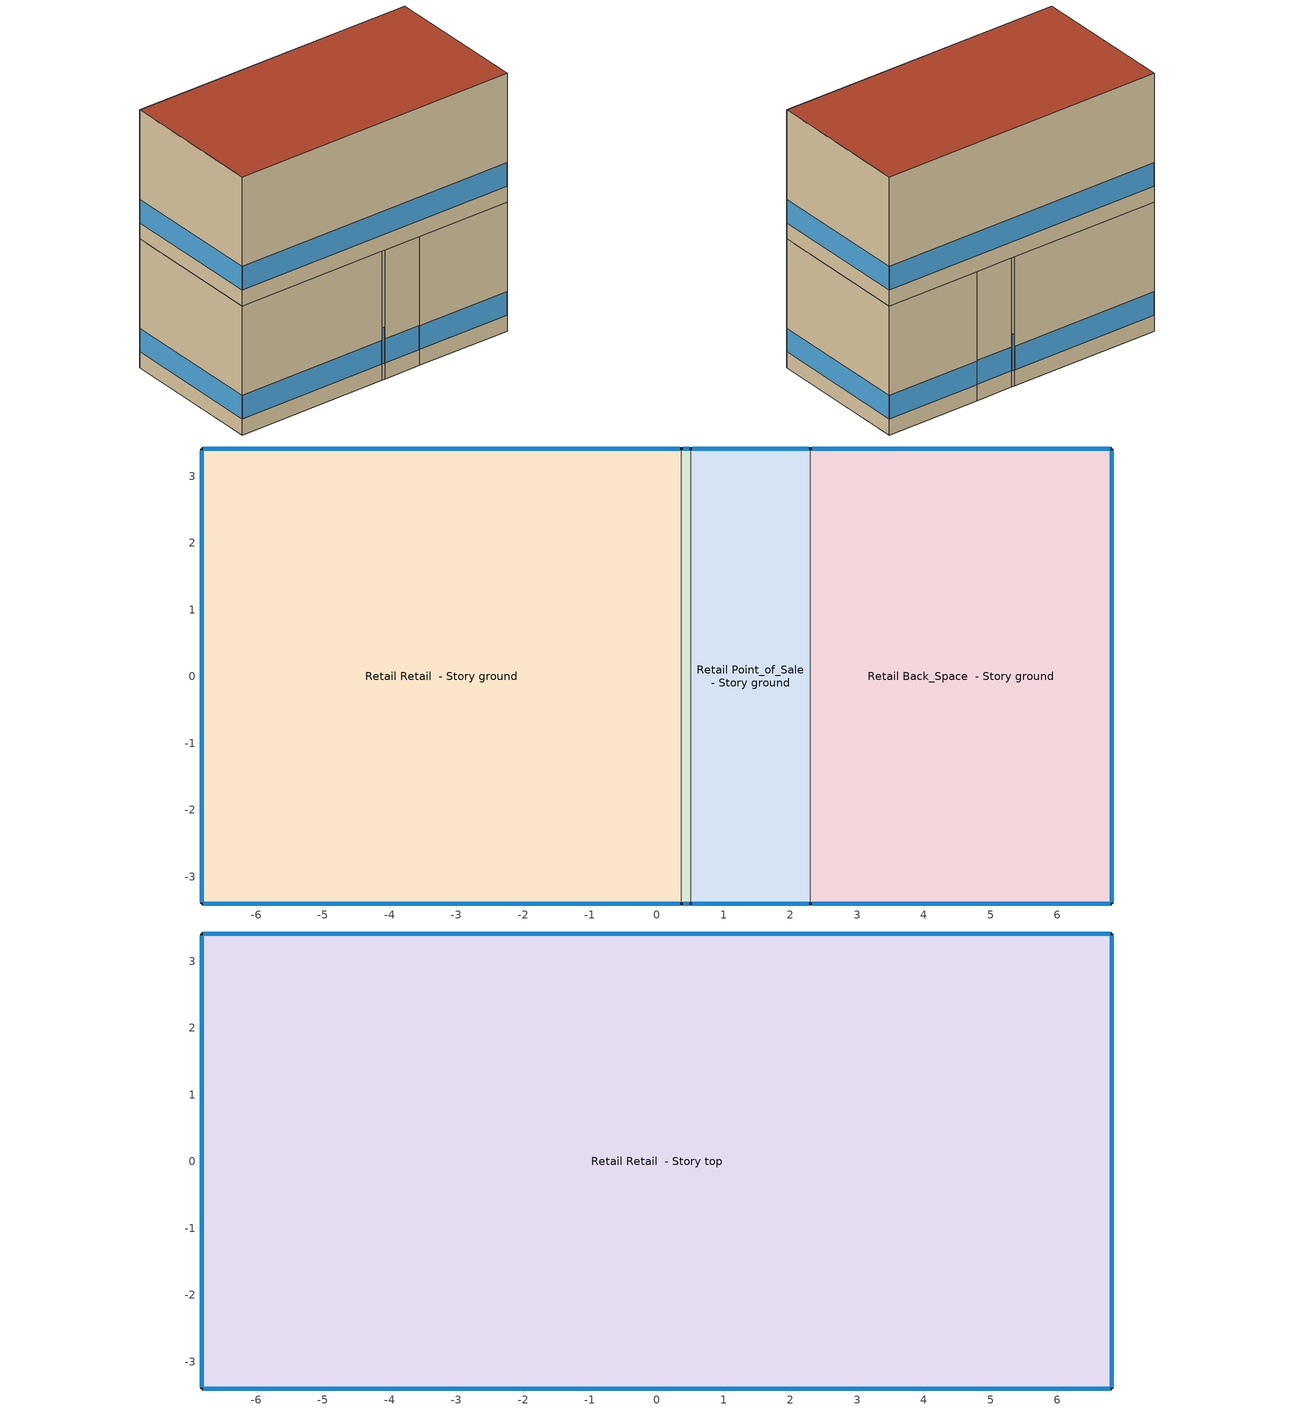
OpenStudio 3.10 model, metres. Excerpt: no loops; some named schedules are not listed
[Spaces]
Retail Retail  - Story ground
 floor ground (Foundation F 1.26W/m*K Perim 21.18m Area 48.96m2): -6.82,-3.41 -6.82,3.41 0.37,3.41 0.37,-3.41 z0
 wall outside (Retail Retail  - Story ground Wall 1 c tbd): -6.82,3.41 -6.82,-3.41 z0:6.1
 wall outside (Retail Retail  - Story ground Wall 2 c tbd): 0.37,3.41 -6.82,3.41 z0:6.1
 wall outside (Retail Retail  - Story ground Wall 3 c tbd): -6.82,-3.41 0.37,-3.41 z0:6.1
 wall to Retail Entry  - Story ground: 0.37,-3.41 0.37,3.41 z0:6.1
 window (Window U-0.91 SHGC 0.53): -6.82,3.38 -6.82,-3.38 / 0.34,3.41 -6.79,3.41 / -6.79,-3.41 0.34,-3.41 z0.76:1.87
 ceiling adiabatic (Typical Interior Ceiling): 0.37,-3.41 0.37,3.41 -6.82,3.41 -6.82,-3.41 z6.1
Retail Entry  - Story ground
 floor ground (Foundation F 1.26W/m*K Perim 0.28m Area 0.97m2): 0.37,-3.41 0.37,3.41 0.51,3.41 0.51,-3.41 z0
 wall outside (Retail Entry  - Story ground Wall 1 c tbd): 0.51,3.41 0.37,3.41 z0:6.1
 wall outside (Retail Entry  - Story ground Wall 4 c tbd): 0.37,-3.41 0.51,-3.41 z0:6.1
 wall to Retail Point_of_Sale  - Story ground: 0.51,-3.41 0.51,3.41 z0:6.1
 window (Window U-0.91 SHGC 0.53): 0.48,3.41 0.39,3.41 / 0.39,-3.41 0.48,-3.41 z0.76:2.47
 ceiling adiabatic (Typical Interior Ceiling): 0.51,-3.41 0.51,3.41 0.37,3.41 0.37,-3.41 z6.1
Retail Point_of_Sale  - Story ground
 floor ground (Foundation F 1.26W/m*K Perim 3.58m Area 12.21m2): 0.51,-3.41 0.51,3.41 2.3,3.41 2.3,-3.41 z0
 wall outside (Retail Point_of_Sale  - Story ground Wall 3 c tbd): 2.3,3.41 0.51,3.41 z0:6.1
 wall outside (Retail Point_of_Sale  - Story ground Wall 4 c tbd): 0.51,-3.41 2.3,-3.41 z0:6.1
 wall to Retail Back_Space  - Story ground: 2.3,-3.41 2.3,3.41 z0:6.1
 window (Window U-0.91 SHGC 0.53): 2.28,3.41 0.54,3.41 / 0.54,-3.41 2.28,-3.41 z0.76:1.89
 ceiling adiabatic (Typical Interior Ceiling): 2.3,-3.41 2.3,3.41 0.51,3.41 0.51,-3.41 z6.1
Retail Back_Space  - Story ground
 floor ground (Foundation F 1.26W/m*K Perim 15.84m Area 30.77m2): 2.3,-3.41 2.3,3.41 6.82,3.41 6.82,-3.41 z0
 wall outside (Retail Back_Space  - Story ground Wall 2 c tbd): 6.82,3.41 2.3,3.41 z0:6.1
 wall outside (Retail Back_Space  - Story ground Wall 4 c tbd): 6.82,-3.41 6.82,3.41 z0:6.1
 wall outside (Retail Back_Space  - Story ground Wall 3 c tbd): 2.3,-3.41 6.82,-3.41 z0:6.1
 window (Window U-0.91 SHGC 0.53): 6.79,3.41 2.33,3.41 / 2.33,-3.41 6.79,-3.41 / 6.82,-3.38 6.82,3.38 z0.76:1.87
 ceiling adiabatic (Typical Interior Ceiling): 6.82,-3.41 6.82,3.41 2.3,3.41 2.3,-3.41 z6.1
Retail Retail  - Story top
 floor adiabatic (Typical Interior Floor): -6.82,-3.41 -6.82,3.41 6.82,3.41 6.82,-3.41 z6.1
 wall outside (Retail Retail  - Story top Wall 1 c tbd): -6.82,3.41 -6.82,-3.41 z6.1:12.19
 wall outside (Retail Retail  - Story top Wall 2 c tbd): 6.82,3.41 -6.82,3.41 z6.1:12.19
 wall outside (Retail Retail  - Story top Wall 4 c tbd): 6.82,-3.41 6.82,3.41 z6.1:12.19
 wall outside (Retail Retail  - Story top Wall 3 c tbd): -6.82,-3.41 6.82,-3.41 z6.1:12.19
 window (Window U-0.91 SHGC 0.53): -6.82,3.38 -6.82,-3.38 / 6.79,3.41 -6.79,3.41 / -6.79,-3.41 6.79,-3.41 / 6.82,-3.38 6.82,3.38 z6.86:7.96
 roof outside (Retail Retail  - Story top RoofCeiling 1 c tbd): 6.82,-3.41 6.82,3.41 -6.82,3.41 -6.82,-3.41 z12.19
[Building]
ComStock DOE Ref Pre-1980|RetailStandalone: North Axis {deg}=90; Default Construction Set=ComStock DOE Ref Pre-1980 - Retail - ASHRAE 169-2013-4A; Default Schedule Set=Building Default Schedule Set; Standards Building Type=Retail
[Site]
Louisa Co Freeman Fl_VA_USA: Latitude {deg}=38.01; Longitude {deg}=-77.97; Time Zone {hr}=-5; Elevation {m}=150; Terrain=City
[Site:WaterMainsTemperature]
Calculation Method=Correlation; Annual Average Outdoor Air Temperature {C}=13.2017; Maximum Difference In Monthly Average Outdoor Air Temperatures {deltaC}=22.97
[SizingPeriod:DesignDay] Barometric Pressure {Pa}=99536; Rain Indicator=No; Snow Indicator=No; Day of Month=21; Daylight Saving Time Indicator=No; Humidity Condition Type=Wetbulb; Dry-Bulb Temperature Range Modifier Type=DefaultMultipliers
Name | Maximum Dry-Bulb Temperature {C} | Daily Dry-Bulb Temperature Range {deltaC} | Wind Speed {m/s} | Wind Direction {deg} | Month | Day Type | Wetbulb or DewPoint at Maximum Dry-Bulb {C} | Solar Model Indicator | ASHRAE Clear Sky Optical Depth for Beam Irradiance | ASHRAE Clear Sky Optical Depth for Diffuse Irradiance | Sky Clearness
Louisa Co Freeman Fl Ann Clg .4% Condns DB=>MWB 1 | 35.1 | 11.3 | 2.1 | 180 | 7 | SummerDesignDay | 25.5 | ASHRAETau | 0.454 | 2.131
Louisa Co Freeman Fl Ann Clg .4% Condns WB=>MDB 1 | 31.3 | 11.3 | 2.1 | 180 | 7 | SummerDesignDay | 27.8 | ASHRAETau | 0.454 | 2.131
Louisa Co Freeman Fl Ann Htg 99.6% Condns DB 1 | -8 | 0 | 1.3 | 10 | 1 | WinterDesignDay | -8 | ASHRAEClearSky |  |  | 0
Louisa Co Freeman Fl August .4% Condns DB=>MCWB 1 | 37.1 | 11.1 | 2.1 | 180 | 8 | SummerDesignDay | 26 | ASHRAETau | 0.44 | 2.194
[ClimateZones]
Climate Zone Institution Name 1=ASHRAE; Climate Zone Document Name 1=ANSI/ASHRAE Standard 169; Climate Zone Document Year 1=2006; Climate Zone Value 1=ASHRAE 169-2013-4A
[Site:GroundTemperature:FCfactorMethod]
January Ground Temperature {C}=14.33; February Ground Temperature {C}=5.88; March Ground Temperature {C}=3.29; April Ground Temperature {C}=0.71; May Ground Temperature {C}=6.79; June Ground Temperature {C}=4.52; July Ground Temperature {C}=11.41; August Ground Temperature {C}=20.97; September Ground Temperature {C}=21.99; October Ground Temperature {C}=23.45; November Ground Temperature {C}=23.68; December Ground Temperature {C}=21.4
[Construction:FfactorGroundFloor] F-Factor {W/m-K}=1.26344
Name | Area {m2} | PerimeterExposed {m}
Foundation F 1.26W/m*K Perim 15.84m Area 30.77m2 | 30.7695 | 15.8448
Foundation F 1.26W/m*K Perim 3.58m Area 12.21m2 | 12.2075 | 3.58225
Foundation F 1.26W/m*K Perim 0.28m Area 0.97m2 | 0.966192 | 0.283526
Foundation F 1.26W/m*K Perim 21.18m Area 48.96m2 | 48.9599 | 21.1827
[DefaultConstructionSet]
ComStock DOE Ref Pre-1980 - Retail - ASHRAE 169-2013-4A: Default Exterior Surface Constructions=Default Surface Constructions 1; Default Interior Surface Constructions=Default Surface Constructions 2; Default Ground Contact Surface Constructions=Default Surface Constructions 3; Default Exterior SubSurface Constructions=Default Sub Surface Constructions 1; Default Interior SubSurface Constructions=Default Sub Surface Constructions 2; Interior Partition Construction=Typical Interior Partition
[DefaultSurfaceConstructions]
Name | Floor Construction | Wall Construction | Roof Ceiling Construction
Default Surface Constructions 1 | Typical Insulated Exterior Mass Floor | Typical Insulated Wood Framed Exterior Wall R-5.62 | Typical IEAD Roof R-11.63
Default Surface Constructions 2 | Typical Interior Floor | Typical Interior Wall | Typical Interior Ceiling
Default Surface Constructions 3 | Typical Insulated Carpeted 6in Slab Floor | Typical Insulated Basement Mass Wall
[Construction]
Typical Insulated Exterior Mass Floor: 4 in. Normalweight Concrete Floor, Typical Carpet Pad
Typical IEAD Roof R-11.63: Roof Membrane, Typical Insulation R-10.51, Metal Roof Surface
Typical Interior Floor: 100mm Normalweight concrete floor, CP02 CARPET PAD
Typical Interior Wall: G01 13mm gypsum board, G01 13mm gypsum board
Typical Interior Ceiling: CP02 CARPET PAD, 100mm Normalweight concrete floor
Typical Insulated Carpeted 6in Slab Floor: 6 in. Normalweight Concrete Floor, Typical Carpet Pad
Typical Insulated Basement Mass Wall: 8 in. Concrete Block Basement Wall
U 1.22 SHGC 0.54 Simple Glazing: U 1.22 SHGC 0.54 Simple Glazing
Typical Insulated Metal Door: F08 Metal surface, Typical Insulation R-3.44 1
U 0.88 SHGC 0.16 Sgl Ref-A-L Clr 6mm: REF A CLEAR LO 6MM
Typical Overhead Door: Typical Insulation R-3.44 1
Typical Interior Window: Clear 3mm
Typical Interior Door; Typical Interior Partition: G05 25mm wood
Typical Insulated Wood Framed Exterior Wall R-5.62: 25mm Stucco, 5/8 in. Gypsum Board, Typical Insulation R-3.44 1, 5/8 in. Gypsum Board
InteriorFurnishings: Std Wood 6inch
Window U-0.91 SHGC 0.53: Simple Glazing Single - No LowE - Tinted/Reflective - Wood
Retail Back_Space  - Story ground Wall 2 c tbd: 25mm Stucco, 5/8 in. Gypsum Board, Retail Back_Space  - Story ground Wall 2 m tbd, 5/8 in. Gypsum Board
Retail Back_Space  - Story ground Wall 3 c tbd: 25mm Stucco, 5/8 in. Gypsum Board, Retail Back_Space  - Story ground Wall 3 m tbd, 5/8 in. Gypsum Board
Retail Back_Space  - Story ground Wall 4 c tbd: 25mm Stucco, 5/8 in. Gypsum Board, Retail Back_Space  - Story ground Wall 4 m tbd, 5/8 in. Gypsum Board
Retail Entry  - Story ground Wall 1 c tbd: 25mm Stucco, 5/8 in. Gypsum Board, Retail Entry  - Story ground Wall 1 m tbd, 5/8 in. Gypsum Board
Retail Entry  - Story ground Wall 4 c tbd: 25mm Stucco, 5/8 in. Gypsum Board, Retail Entry  - Story ground Wall 4 m tbd, 5/8 in. Gypsum Board
Retail Point_of_Sale  - Story ground Wall 3 c tbd: 25mm Stucco, 5/8 in. Gypsum Board, Retail Point_of_Sale  - Story ground Wall 3 m tbd, 5/8 in. Gypsum Board
Retail Point_of_Sale  - Story ground Wall 4 c tbd: 25mm Stucco, 5/8 in. Gypsum Board, Retail Point_of_Sale  - Story ground Wall 4 m tbd, 5/8 in. Gypsum Board
Retail Retail  - Story ground Wall 1 c tbd: 25mm Stucco, 5/8 in. Gypsum Board, Retail Retail  - Story ground Wall 1 m tbd, 5/8 in. Gypsum Board
Retail Retail  - Story ground Wall 2 c tbd: 25mm Stucco, 5/8 in. Gypsum Board, Retail Retail  - Story ground Wall 2 m tbd, 5/8 in. Gypsum Board
Retail Retail  - Story ground Wall 3 c tbd: 25mm Stucco, 5/8 in. Gypsum Board, Retail Retail  - Story ground Wall 3 m tbd, 5/8 in. Gypsum Board
Retail Retail  - Story top RoofCeiling 1 c tbd: Roof Membrane, Retail Retail  - Story top RoofCeiling 1 m tbd, Metal Roof Surface
Retail Retail  - Story top Wall 1 c tbd: 25mm Stucco, 5/8 in. Gypsum Board, Retail Retail  - Story top Wall 1 m tbd, 5/8 in. Gypsum Board
Retail Retail  - Story top Wall 2 c tbd: 25mm Stucco, 5/8 in. Gypsum Board, Retail Retail  - Story top Wall 2 m tbd, 5/8 in. Gypsum Board
Retail Retail  - Story top Wall 3 c tbd: 25mm Stucco, 5/8 in. Gypsum Board, Retail Retail  - Story top Wall 3 m tbd, 5/8 in. Gypsum Board
Retail Retail  - Story top Wall 4 c tbd: 25mm Stucco, 5/8 in. Gypsum Board, Retail Retail  - Story top Wall 4 m tbd, 5/8 in. Gypsum Board
[Material] Thermal Absorptance=0.9
Name | Roughness | Thickness {m} | Conductivity {W/m-K} | Density {kg/m3} | Specific Heat {J/kg-K} | Solar Absorptance | Visible Absorptance
4 in. Normalweight Concrete Floor | MediumRough | 0.1016 | 2.31 | 2322 | 832 | 0.7 | 0.7
25mm Stucco | Smooth | 0.0254 | 0.72 | 1856 | 840 | 0.7 | 0.7
5/8 in. Gypsum Board | MediumSmooth | 0.0159 | 0.16 | 800 | 1090 | 0.7 | 0.7
Roof Membrane | VeryRough | 0.0095 | 0.16 | 1121.29 | 1460 | 0.7 | 0.7
Metal Roof Surface; F08 Metal surface | Smooth | 0.0008 | 45.28 | 7824 | 500 | 0.7 | 0.7
100mm Normalweight concrete floor | MediumRough | 0.1016 | 2.31045 | 2322 | 832.557 | 0.7 | 0.7
G01 13mm gypsum board | Smooth | 0.0127 | 0.160031 | 800.001 | 1090.73 | 0.7 | 0.5
6 in. Normalweight Concrete Floor | MediumRough | 0.1524 | 2.31 | 2322 | 832 | 0.7 | 0.7
8 in. Concrete Block Basement Wall | MediumRough | 0.2032 | 1.326 | 1842 | 912 | 0.7 | 0.7
G05 25mm wood | MediumSmooth | 0.0254 | 0.15 | 608 | 1630 | 0.5 | 0.5
Std Wood 6inch | MediumSmooth | 0.15 | 0.12 | 540 | 1210 | 0.7 | 0.7
[Material:NoMass] Roughness=Smooth; Thermal Absorptance=0.9; Solar Absorptance=0.7
Name | Thermal Resistance {m2-K/W} | Visible Absorptance
Typical Carpet Pad; CP02 CARPET PAD | 0.21648 | 0.8
Typical Insulation R-10.51 | 1.85103 | 0.7
Typical Insulation R-3.44 1 | 0.605662 | 0.7
Retail Back_Space  - Story ground Wall 2 m tbd; Retail Back_Space  - Story ground Wall 3 m tbd | 0.54415 | 0.7
Retail Back_Space  - Story ground Wall 4 m tbd; Retail Retail  - Story ground Wall 1 m tbd | 0.546619 | 0.7
Retail Entry  - Story ground Wall 1 m tbd; Retail Entry  - Story ground Wall 4 m tbd | 0.329933 | 0.7
Retail Point_of_Sale  - Story ground Wall 3 m tbd; Retail Point_of_Sale  - Story ground Wall 4 m tbd | 0.533058 | 0.7
Retail Retail  - Story ground Wall 2 m tbd; Retail Retail  - Story ground Wall 3 m tbd | 0.546868 | 0.7
Retail Retail  - Story top RoofCeiling 1 m tbd | 1.78951 | 0.7
Retail Retail  - Story top Wall 1 m tbd; Retail Retail  - Story top Wall 4 m tbd | 0.545795 | 0.7
Retail Retail  - Story top Wall 2 m tbd; Retail Retail  - Story top Wall 3 m tbd | 0.548213 | 0.7
[DefaultSubSurfaceConstructions]
Name | Fixed Window Construction | Operable Window Construction | Door Construction | Glass Door Construction | Overhead Door Construction | Tubular Daylight Dome Construction | Tubular Daylight Diffuser Construction
Default Sub Surface Constructions 1 | U 1.22 SHGC 0.54 Simple Glazing | U 1.22 SHGC 0.54 Simple Glazing | Typical Insulated Metal Door | U 0.88 SHGC 0.16 Sgl Ref-A-L Clr 6mm | Typical Overhead Door | Typical Interior Window | Typical Interior Window
Default Sub Surface Constructions 2 | Typical Interior Window | Typical Interior Window | Typical Interior Door
[WindowMaterial:SimpleGlazingSystem]
Name | U-Factor {W/m2-K} | Solar Heat Gain Coefficient | Visible Transmittance
U 1.22 SHGC 0.54 Simple Glazing | 6.92748 | 0.54 | 0.81
Simple Glazing Single - No LowE - Tinted/Reflective - Wood | 5.16722 | 0.525 | 0.436
[WindowMaterial:Glazing] Optical Data Type=SpectralAverage; Infrared Transmittance at Normal Incidence=0; Front Side Infrared Hemispherical Emissivity=0.84; Conductivity {W/m-K}=0.9; Dirt Correction Factor for Solar and Visible Transmittance=1; Solar Diffusing=No
Name | Thickness {m} | Solar Transmittance at Normal Incidence | Front Side Solar Reflectance at Normal Incidence | Back Side Solar Reflectance at Normal Incidence | Visible Transmittance at Normal Incidence | Front Side Visible Reflectance at Normal Incidence | Back Side Visible Reflectance at Normal Incidence | Back Side Infrared Hemispherical Emissivity
REF A CLEAR LO 6MM | 0.006 | 0.066 | 0.341 | 0.493 | 0.08 | 0.41 | 0.37 | 0.4
Clear 3mm | 0.003 | 0.837 | 0.075 | 0.075 | 0.898 | 0.081 | 0.081 | 0.84
[SpaceType] Standards Building Type=Retail
Name | Default Schedule Set | Design Specification Outdoor Air Object | Standards Space Type
Retail Entry - ComStock DOE Ref Pre-1980 | Retail Entry Schedule Set | Retail Entry Ventilation | Entry
Retail Point_of_Sale - ComStock DOE Ref Pre-1980 | Retail Point_of_Sale Schedule Set | Retail Point_of_Sale Ventilation | Point_of_Sale
Retail Back_Space - ComStock DOE Ref Pre-1980 | Retail Back_Space Schedule Set | Retail Back_Space Ventilation | Back_Space
Retail Retail - ComStock DOE Ref Pre-1980 | Retail Retail Schedule Set | Retail Retail Ventilation | Retail
[BuildingStory] Nominal Floor to Floor Height {m}=6.096
Name | Nominal Z Coordinate {m}
Story ground | 0
Story top | 6.096
[Space]
Name | Space Type | Building Story | Thermal Zone
Retail Retail  - Story ground | Retail Retail - ComStock DOE Ref Pre-1980 | Story ground | Zone Retail Retail  - Story ground
Retail Entry  - Story ground | Retail Entry - ComStock DOE Ref Pre-1980 | Story ground | Zone Retail Entry  - Story ground
Retail Point_of_Sale  - Story ground | Retail Point_of_Sale - ComStock DOE Ref Pre-1980 | Story ground | Zone Retail Point_of_Sale  - Story ground
Retail Back_Space  - Story ground | Retail Back_Space - ComStock DOE Ref Pre-1980 | Story ground | Zone Retail Back_Space  - Story ground
Retail Retail  - Story top | Retail Retail - ComStock DOE Ref Pre-1980 | Story top | Zone Retail Retail  - Story top
[ThermalZone] Multiplier=1; Use Ideal Air Loads=No
Name | Thermostat
Zone Retail Retail  - Story ground | Retail Retail - ComStock DOE Ref Pre-1980 Thermostat
Zone Retail Entry  - Story ground | Retail Entry - ComStock DOE Ref Pre-1980 Thermostat
Zone Retail Point_of_Sale  - Story ground | Retail Point_of_Sale - ComStock DOE Ref Pre-1980 Thermostat
Zone Retail Back_Space  - Story ground | Retail Back_Space - ComStock DOE Ref Pre-1980 Thermostat
Zone Retail Retail  - Story top | Retail Retail - ComStock DOE Ref Pre-1980 Thermostat 1
[People:Definition] Number of People Calculation Method=People/Area; Fraction Radiant=0.3
Name | People per Space Floor Area {person/m2}
Retail Back_Space People Definition | 0.0358438
Retail Entry People Definition; Retail Point_of_Sale People Definition; Retail Retail People Definition | 0.161459
[People] Work Efficiency Schedule=Work Efficiency Schedule; Clothing Insulation Schedule=Clothing Schedule; Air Velocity Schedule=Air Velocity Schedule; Multiplier=1
Name | People Definition | Space or SpaceType
Retail Back_Space People | Retail Back_Space People Definition | Retail Back_Space - ComStock DOE Ref Pre-1980
Retail Entry People | Retail Entry People Definition | Retail Entry - ComStock DOE Ref Pre-1980
Retail Point_of_Sale People | Retail Point_of_Sale People Definition | Retail Point_of_Sale - ComStock DOE Ref Pre-1980
Retail Retail People | Retail Retail People Definition | Retail Retail - ComStock DOE Ref Pre-1980
[Lights:Definition] Design Level Calculation Method=Watts/Area; Fraction Visible=0.2; Return Air Fraction=0
Name | Watts per Space Floor Area {W/m2} | Fraction Radiant
Retail Retail - ComStock DOE Ref Pre-1980 General Lights Definition; Retail Point_of_Sale - ComStock DOE Ref Pre-1980 General Lights Definition | 4.64993 | 0.365
Retail Retail - ComStock DOE Ref Pre-1980 Task Lights Definition; Retail Point_of_Sale - ComStock DOE Ref Pre-1980 Task Lights Definition | 0.570785 | 0.165
Retail Back_Space - ComStock DOE Ref Pre-1980 General Lights Definition | 1.6733 | 0.365
Retail Entry - ComStock DOE Ref Pre-1980 General Lights Definition | 1.56432 | 0.365
Retail Entry - ComStock DOE Ref Pre-1980 Task Lights Definition | 0.169063 | 0.165
Retail Entry - ComStock DOE Ref Pre-1980 Wall Wash Lights Definition | 0.477528 | 0.165
[ElectricEquipment:Definition] Fraction Latent=0
Name | Design Level Calculation Method | Watts per Space Floor Area {W/m2} | Fraction Radiant | Fraction Lost | Design Level {W}
Retail Back_Space Elec Equip Definition | Watts/Area | 5.92185 | 0.5 | 0
Retail Entry Elec Equip Definition; Retail Retail Elec Equip Definition | Watts/Area | 2.36874 | 0.5 | 0
Retail Point_of_Sale Elec Equip Definition | Watts/Area | 15.7916 | 0.5 | 0
Elevator Lift Motor | EquipmentLevel |  | 0 | 1 | 14610
[ElectricEquipment]
Name | Electric Equipment Definition | Space or SpaceType | Schedule | Multiplier
Retail Back_Space Elec Equip | Retail Back_Space Elec Equip Definition | Retail Back_Space - ComStock DOE Ref Pre-1980 | Mercantile_Retail BLDG_EQUIP_EndUseData BPR Adjusted
Retail Entry Elec Equip | Retail Entry Elec Equip Definition | Retail Entry - ComStock DOE Ref Pre-1980 | Mercantile_Retail BLDG_EQUIP_EndUseData BPR Adjusted
Retail Point_of_Sale Elec Equip | Retail Point_of_Sale Elec Equip Definition | Retail Point_of_Sale - ComStock DOE Ref Pre-1980 | Mercantile_Retail BLDG_EQUIP_EndUseData BPR Adjusted
Retail Retail Elec Equip | Retail Retail Elec Equip Definition | Retail Retail - ComStock DOE Ref Pre-1980 | Mercantile_Retail BLDG_EQUIP_EndUseData BPR Adjusted
1 Elevator Lift Motors | Elevator Lift Motor | Retail Retail  - Story ground | Elevator Schedule 1 | 1
[DesignSpecification:OutdoorAir] Outdoor Air Method=Sum
Name | Outdoor Air Flow per Floor Area {m3/s-m2}
Retail Back_Space Ventilation | 0.000762
Retail Entry Ventilation; Retail Point_of_Sale Ventilation; Retail Retail Ventilation | 0.001524
[DefaultScheduleSet]
Name | Number of People Schedule | People Activity Level Schedule | Lighting Schedule | Electric Equipment Schedule | Hours of Operation Schedule
Retail Back_Space Schedule Set; Retail Entry Schedule Set; Retail Point_of_Sale Schedule Set; Retail Retail Schedule Set | Retail Bldg Occ | Retail Activity | Mercantile_Retail BLDG_LIGHT_EndUseData | Mercantile_Retail BLDG_EQUIP_EndUseData
Building Default Schedule Set |  |  |  |  | Building Hours of Operation NonResidential
[Exterior:Lights:Definition]
Name | Design Level {W}
Parking Areas and Drives 0.04 W/ft^2 Def (W/ft^2) | 0.041
Building Facades 0.15 W/ft^2 Def (W/ft^2) | 0.15
Main Entries 30.0 W/ft Def (W/ft) | 30
Other Doors 20.0 W/ft Def (W/ft) | 20
[Exterior:Lights] Control Option=AstronomicalClock
Name | Exterior Lights Definition | Schedule | Multiplier
Parking Areas and Drives 0.04 W/ft^2 | Parking Areas and Drives 0.04 W/ft^2 Def (W/ft^2) | Always On Discrete | 2835.14
Building Facades 0.15 W/ft^2 | Building Facades 0.15 W/ft^2 Def (W/ft^2) | Schedule Ruleset 1 | 2683.28
Main Entries 30.0 W/ft | Main Entries 30.0 W/ft Def (W/ft) | Always On Discrete | 8
Other Doors 20.0 W/ft | Other Doors 20.0 W/ft Def (W/ft) | Always On Discrete | 1.172
[ThermostatSetpoint:DualSetpoint] Heating Setpoint Temperature Schedule=Retail HtgSetp
Name | Cooling Setpoint Temperature Schedule
Retail Back_Space - ComStock DOE Ref Pre-1980 Thermostat; Retail Point_of_Sale - ComStock DOE Ref Pre-1980 Thermostat; Retail Retail - ComStock DOE Ref Pre-1980 Thermostat; Retail Retail - ComStock DOE Ref Pre-1980 Thermostat 1 | Retail ClgSetp
Retail Entry - ComStock DOE Ref Pre-1980 Thermostat | Retail FRONT ENTRY COOLING
[InternalMass:Definition]
Internal Mass Definition 1: Construction=InteriorFurnishings; Design Level Calculation Method=SurfaceArea/Area; Surface Area per Space Floor Area=2
[InternalMass] Internal Mass Definition=Internal Mass Definition 1; Multiplier=1
Name | Space or SpaceType
Retail Retail  - Story top Mass | Retail Retail  - Story top
Retail Back_Space  - Story ground Mass | Retail Back_Space  - Story ground
Retail Point_of_Sale  - Story ground Mass | Retail Point_of_Sale  - Story ground
Retail Retail  - Story ground Mass | Retail Retail  - Story ground
[Lights] Schedule=Mercantile_Retail BLDG_LIGHT_EndUseData BPR Adjusted; Fraction Replaceable=1
Name | Lights Definition | Space or SpaceType
Retail Retail - ComStock DOE Ref Pre-1980 General Lighting | Retail Retail - ComStock DOE Ref Pre-1980 General Lights Definition | Retail Retail - ComStock DOE Ref Pre-1980
Retail Retail - ComStock DOE Ref Pre-1980 Task Lighting | Retail Retail - ComStock DOE Ref Pre-1980 Task Lights Definition | Retail Retail - ComStock DOE Ref Pre-1980
Retail Back_Space - ComStock DOE Ref Pre-1980 General Lighting | Retail Back_Space - ComStock DOE Ref Pre-1980 General Lights Definition | Retail Back_Space - ComStock DOE Ref Pre-1980
Retail Point_of_Sale - ComStock DOE Ref Pre-1980 General Lighting | Retail Point_of_Sale - ComStock DOE Ref Pre-1980 General Lights Definition | Retail Point_of_Sale - ComStock DOE Ref Pre-1980
Retail Point_of_Sale - ComStock DOE Ref Pre-1980 Task Lighting | Retail Point_of_Sale - ComStock DOE Ref Pre-1980 Task Lights Definition | Retail Point_of_Sale - ComStock DOE Ref Pre-1980
Retail Entry - ComStock DOE Ref Pre-1980 General Lighting | Retail Entry - ComStock DOE Ref Pre-1980 General Lights Definition | Retail Entry - ComStock DOE Ref Pre-1980
Retail Entry - ComStock DOE Ref Pre-1980 Task Lighting | Retail Entry - ComStock DOE Ref Pre-1980 Task Lights Definition | Retail Entry - ComStock DOE Ref Pre-1980
Retail Entry - ComStock DOE Ref Pre-1980 Wall Wash Lighting | Retail Entry - ComStock DOE Ref Pre-1980 Wall Wash Lights Definition | Retail Entry - ComStock DOE Ref Pre-1980
[SpaceInfiltration:DesignFlowRate] Design Flow Rate Calculation Method=Flow/ExteriorArea; Flow per Exterior Surface Area {m3/s-m2}=0.000826564; Velocity Term Coefficient=0; Density Basis=Outdoor
Name | Space or SpaceType | Schedule | Constant Term Coefficient | Temperature Term Coefficient | Velocity Squared Term Coefficient
Retail Retail  - Story top HVAC On Infiltration | Retail Retail  - Story top | Infiltration HVAC On Schedule 1 | -0.0581 | 0.0073 | 0.0436
Retail Retail  - Story top HVAC Off Infiltration | Retail Retail  - Story top | Infiltration HVAC Off Schedule 1 | 0 | 0.0112 | 0.0523
Retail Back_Space  - Story ground HVAC On Infiltration | Retail Back_Space  - Story ground | Infiltration HVAC On Schedule 1 | -0.0581 | 0.0073 | 0.0436
Retail Back_Space  - Story ground HVAC Off Infiltration | Retail Back_Space  - Story ground | Infiltration HVAC Off Schedule 1 | 0 | 0.0112 | 0.0523
Retail Point_of_Sale  - Story ground HVAC On Infiltration | Retail Point_of_Sale  - Story ground | Infiltration HVAC On Schedule 1 | -0.0581 | 0.0073 | 0.0436
Retail Point_of_Sale  - Story ground HVAC Off Infiltration | Retail Point_of_Sale  - Story ground | Infiltration HVAC Off Schedule 1 | 0 | 0.0112 | 0.0523
Retail Entry  - Story ground HVAC On Infiltration | Retail Entry  - Story ground | Infiltration HVAC On Schedule 1 | -0.0581 | 0.0073 | 0.0436
Retail Entry  - Story ground HVAC Off Infiltration | Retail Entry  - Story ground | Infiltration HVAC Off Schedule 1 | 0 | 0.0112 | 0.0523
Retail Retail  - Story ground HVAC On Infiltration | Retail Retail  - Story ground | Infiltration HVAC On Schedule 1 | -0.0581 | 0.0073 | 0.0436
Retail Retail  - Story ground HVAC Off Infiltration | Retail Retail  - Story ground | Infiltration HVAC Off Schedule 1 | 0 | 0.0112 | 0.0523
[Schedule:Ruleset]
Name | Default Day Schedule | Summer Design Day Schedule | Winter Design Day Schedule
Clothing Schedule | Clothing Schedule Default Winter Clothes
Air Velocity Schedule | Air Velocity Schedule Default
Work Efficiency Schedule | Work Efficiency Schedule Default
Retail Bldg Occ | Retail Bldg Occ Default | Retail Bldg Occ Summer Design Day | Retail Bldg Occ Winter Design Day
Retail Activity | Retail Activity Default | Retail Activity Summer Design Day | Retail Activity Winter Design Day
Mercantile_Retail BLDG_LIGHT_EndUseData | Mercantile_Retail BLDG_LIGHT_EndUseData Default | Mercantile_Retail BLDG_LIGHT_EndUseData Summer Design Day | Mercantile_Retail BLDG_LIGHT_EndUseData Winter Design Day
Mercantile_Retail BLDG_EQUIP_EndUseData | Mercantile_Retail BLDG_EQUIP_EndUseData Default | Mercantile_Retail BLDG_EQUIP_EndUseData Summer Design Day | Mercantile_Retail BLDG_EQUIP_EndUseData Winter Design Day
Elevator Schedule 1 | 5 space(s) Occ Sch Default 1 | 5 space(s) Occ Sch Summer Design Day 1 | 5 space(s) Occ Sch Winter Design Day 1
Schedule Ruleset 1 | Schedule Day 17
Retail HtgSetp | Retail HtgSetp Default | Schedule Day 48 | Schedule Day 49
Retail ClgSetp | Retail ClgSetp Default | Schedule Day 46 | Schedule Day 47
Retail FRONT ENTRY COOLING | Retail FRONT ENTRY COOLING Default | Retail FRONT ENTRY COOLING Summer Design Day | Retail FRONT ENTRY COOLING Winter Design Day
Building Hours of Operation NonResidential | Building Hours of Operation NonResidential Default | Building Hours of Operation NonResidential Summer Design Day | Building Hours of Operation NonResidential Winter Design Day
Mercantile_Retail BLDG_LIGHT_EndUseData BPR Adjusted | Mercantile_Retail BLDG_LIGHT_EndUseData Default 2 | Mercantile_Retail BLDG_LIGHT_EndUseData Summer Design Day 1 | Mercantile_Retail BLDG_LIGHT_EndUseData Winter Design Day 1
Mercantile_Retail BLDG_EQUIP_EndUseData BPR Adjusted | Mercantile_Retail BLDG_EQUIP_EndUseData Default 1 | Mercantile_Retail BLDG_EQUIP_EndUseData Summer Design Day 1 | Mercantile_Retail BLDG_EQUIP_EndUseData Winter Design Day 1
Infiltration HVAC On Schedule 1 | Zone Retail Retail  - Story top PSZ-AC Occ Sch Default 3 | Zone Retail Retail  - Story top PSZ-AC Occ Sch Summer Design Day 3 | Zone Retail Retail  - Story top PSZ-AC Occ Sch Winter Design Day 3
Infiltration HVAC Off Schedule 1 | Infiltration HVAC Off Schedule Default Day Schedule | Infiltration HVAC Off Schedule Summer Design Day Schedule 1 | Infiltration HVAC Off Schedule Winter Design Day Schedule 1
[Schedule:Day]
Clothing Schedule Default Winter Clothes; 5 space(s) Occ Sch Summer Design Day 1; 5 space(s) Occ Sch Winter Design Day 1; Building Hours of Operation NonResidential Winter Design Day; Building Hours of Operation NonResidential Summer Design Day; Zone Retail Retail  - Story top PSZ-AC Occ Sch Summer Design Day 3; Zone Retail Retail  - Story top PSZ-AC Occ Sch Winter Design Day 3: 24, 0, 1
Air Velocity Schedule Default: 24, 0, 0.2
Work Efficiency Schedule Default; Infiltration HVAC Off Schedule Summer Design Day Schedule 1; Infiltration HVAC Off Schedule Winter Design Day Schedule 1: 24, 0, 0
Retail Bldg Occ Default: No, 5, 45, 0, 6, 0, 0.025, 6, 15, 0.05, 6, 30, 0.075, 6, 45, 0.1, 7, 0, 0.125, 7, 15, 0.15, 7, 30, 0.175, 7, 45, 0.2, 8, 0, 0.275, 8, 15, 0.35, 8, 30, 0.425, 8, 45, 0.5, 9, 15, 0.5, 9, 30, 0.525, 9, 45, 0.55, 10, 0, 0.575, 10, 15, 0.6, 10, 30, 0.625, 10, 45, 0.65, 11, 0, 0.675, 11, 15, 0.7, 12, 15, 0.7, 12, 30, 0.725, 12, 45, 0.75, 13, 0, 0.775, 13, 15, 0.8, 13, 30, 0.775, 13, 45, 0.75, 14, 0, 0.725, 14, 15, 0.7, 14, 30, 0.65, 14, 45, 0.6, 15, 0, 0.55, 15, 15, 0.5, 15, 45, 0.5, 16, 0, 0.433333, 16, 15, 0.366667, 16, 30, 0.3, 16, 45, 0.2625, 17, 0, 0.225, 17, 15, 0.1875, 17, 30, 0.15, 17, 45, 0.1125, 18, 0, 0.075, 18, 15, 0.0375, 18, 30, 0, 24, 0, 0
Retail Bldg Occ Sat Day: No, 0, 15, 0.125, 0, 30, 0.1, 0, 45, 0.075, 1, 0, 0.05, 1, 15, 0.025, 1, 30, 0, 5, 30, 0, 5, 45, 0.025, 6, 0, 0.05, 6, 15, 0.075, 6, 30, 0.1, 6, 45, 0.125, 7, 0, 0.15, 7, 15, 0.175, 7, 30, 0.2, 7, 45, 0.275, 8, 0, 0.35, 8, 15, 0.425, 8, 30, 0.5, 8, 45, 0.525, 9, 0, 0.55, 9, 15, 0.575, 9, 30, 0.6, 9, 45, 0.616667, 10, 0, 0.633333, 10, 15, 0.65, 10, 30, 0.666667, 10, 45, 0.683333, 11, 0, 0.7, 11, 15, 0.716667, 11, 30, 0.733333, 11, 45, 0.75, 12, 0, 0.766667, 12, 15, 0.783333, 12, 30, 0.8, 19, 30, 0.8, 19, 45, 0.75, 20, 0, 0.7, 20, 15, 0.65, 20, 30, 0.6, 20, 45, 0.5, 21, 0, 0.4, 21, 15, 0.3, 21, 30, 0.2, 23, 30, 0.2, 23, 45, 0.175, 24, 0, 0.15
Retail Bldg Occ Sun Day: No, 7, 30, 0, 7, 45, 0.025, 8, 0, 0.05, 8, 15, 0.075, 8, 30, 0.1, 8, 45, 0.125, 9, 0, 0.15, 9, 15, 0.175, 9, 30, 0.2, 10, 0, 0.2, 10, 15, 0.214286, 10, 30, 0.228571, 10, 45, 0.242857, 11, 0, 0.257143, 11, 15, 0.271429, 11, 30, 0.285714, 11, 45, 0.3, 12, 0, 0.314286, 12, 15, 0.328571, 12, 30, 0.342857, 12, 45, 0.357143, 13, 0, 0.371429, 13, 15, 0.385714, 13, 30, 0.4, 17, 0, 0.4, 17, 15, 0.38, 17, 30, 0.36, 17, 45, 0.34, 18, 0, 0.32, 18, 15, 0.3, 18, 30, 0.28, 18, 45, 0.26, 19, 0, 0.24, 19, 15, 0.22, 19, 30, 0.2, 19, 45, 0.175, 20, 0, 0.15, 20, 15, 0.125, 20, 30, 0.1, 20, 45, 0.075, 21, 0, 0.05, 21, 15, 0.025, 21, 30, 0, 24, 0, 0
Retail Bldg Occ Winter Design Day; Retail Bldg Occ Summer Design Day; Mercantile_Retail BLDG_LIGHT_EndUseData Summer Design Day; Mercantile_Retail BLDG_EQUIP_EndUseData Summer Design Day; Mercantile_Retail BLDG_LIGHT_EndUseData Summer Design Day 1; Mercantile_Retail BLDG_EQUIP_EndUseData Summer Design Day 1: No, 24, 0, 1
Retail Activity Default: No, 20, 30, 120, 24, 0, 120
Retail Activity Winter Design Day; Retail Activity Summer Design Day: No, 24, 0, 120
Mercantile_Retail BLDG_LIGHT_EndUseData Default: No, 0, 15, 0.0653837, 0, 30, 0.0652615, 0, 45, 0.0651393, 1, 0, 0.065017, 1, 15, 0.0648948, 1, 30, 0.0647726, 1, 45, 0.0646504, 2, 0, 0.0645282, 2, 15, 0.064406, 2, 30, 0.0642838, 2, 45, 0.0641616, 3, 0, 0.0659415, 3, 15, 0.0677214, 3, 30, 0.0695013, 3, 45, 0.0712813, 4, 0, 0.0775099, 4, 15, 0.0837386, 4, 30, 0.0899672, 4, 45, 0.0961959, 5, 0, 0.112231, 5, 15, 0.128267, 5, 30, 0.144303, 5, 45, 0.160338, 6, 0, 0.216883, 6, 15, 0.273428, 6, 30, 0.329972, 6, 45, 0.386517, 7, 0, 0.482703, 7, 15, 0.578889, 7, 30, 0.675075, 7, 45, 0.771261, 8, 0, 0.813948, 8, 15, 0.856634, 8, 30, 0.899321, 8, 45, 0.942007, 9, 0, 0.949002, 9, 15, 0.955997, 9, 30, 0.962992, 9, 45, 0.969987, 10, 0, 0.970227, 10, 15, 0.970468, 10, 30, 0.970708, 10, 45, 0.970933, 11, 0, 0.971013, 11, 15, 0.971093, 11, 30, 0.971154, 11, 45, 0.971215, 12, 0, 0.971276, 12, 15, 0.971337, 12, 30, 0.971338, 12, 45, 0.971338, 13, 0, 0.971339, 13, 15, 0.97134, 13, 30, 0.971347, 13, 45, 0.971355, 14, 0, 0.971362, 14, 15, 0.971369, 14, 30, 0.971319, 14, 45, 0.971268, 15, 0, 0.971217, 15, 15, 0.970731, 15, 30, 0.970582, 15, 45, 0.970434, 16, 0, 0.970285, 16, 15, 0.969479, 16, 30, 0.968674, 16, 45, 0.967868, 17, 0, 0.967063, 17, 15, 0.935605, 17, 30, 0.904148, 17, 45, 0.872691, 18, 0, 0.841234, 18, 15, 0.733932, 18, 30, 0.626629, 18, 45, 0.519327, 19, 0, 0.412025, 19, 15, 0.341961, 19, 30, 0.271897, 19, 45, 0.201833, 20, 0, 0.131769, 20, 15, 0.119491, 20, 30, 0.107213, 20, 45, 0.0949353, 21, 0, 0.0826573, 21, 15, 0.0804308, 21, 30, 0.0782042, 21, 45, 0.0759777, 22, 0, 0.0737512, 22, 15, 0.0718121, 22, 30, 0.069873, 22, 45, 0.0679339, 23, 0, 0.0659947, 23, 15, 0.0658725, 23, 30, 0.0657503, 23, 45, 0.0656281, 24, 0, 0.0655059
Mercantile_Retail BLDG_LIGHT_EndUseData Winter Design Day; Mercantile_Retail BLDG_EQUIP_EndUseData Winter Design Day; Mercantile_Retail BLDG_LIGHT_EndUseData Winter Design Day 1; Mercantile_Retail BLDG_EQUIP_EndUseData Winter Design Day 1: No, 24, 0, 0
Mercantile_Retail BLDG_EQUIP_EndUseData Default: No, 0, 15, 0.442533, 0, 30, 0.44142, 0, 45, 0.440307, 1, 0, 0.439193, 1, 15, 0.43808, 1, 30, 0.436967, 1, 45, 0.435853, 2, 0, 0.43474, 2, 15, 0.433627, 2, 30, 0.432513, 2, 45, 0.4314, 3, 0, 0.428325, 3, 15, 0.42525, 3, 30, 0.422175, 3, 45, 0.4191, 4, 0, 0.4186, 4, 15, 0.4181, 4, 30, 0.4176, 4, 45, 0.4171, 5, 0, 0.417625, 5, 15, 0.41815, 5, 30, 0.418675, 5, 45, 0.4192, 6, 0, 0.420075, 6, 15, 0.42095, 6, 30, 0.421825, 6, 45, 0.4227, 7, 0, 0.425075, 7, 15, 0.42745, 7, 30, 0.429825, 7, 45, 0.4322, 8, 0, 0.4372, 8, 15, 0.4422, 8, 30, 0.4472, 8, 45, 0.4522, 9, 0, 0.46335, 9, 15, 0.4745, 9, 30, 0.48565, 9, 45, 0.4968, 10, 0, 0.5172, 10, 15, 0.5376, 10, 30, 0.558, 10, 45, 0.6537, 11, 0, 0.6766, 11, 15, 0.6995, 11, 30, 0.712125, 11, 45, 0.72475, 12, 0, 0.737375, 12, 15, 0.75, 12, 30, 0.75605, 12, 45, 0.7621, 13, 0, 0.76815, 13, 15, 0.7742, 13, 30, 0.776275, 13, 45, 0.77835, 14, 0, 0.780425, 14, 15, 0.7825, 14, 30, 0.784133, 14, 45, 0.785767, 15, 0, 0.7874, 15, 15, 0.789075, 15, 30, 0.78485, 15, 45, 0.780625, 16, 0, 0.7764, 16, 15, 0.768975, 16, 30, 0.76155, 16, 45, 0.754125, 17, 0, 0.7467, 17, 15, 0.735225, 17, 30, 0.72375, 17, 45, 0.712275, 18, 0, 0.7008, 18, 15, 0.686175, 18, 30, 0.67155, 18, 45, 0.656925, 19, 0, 0.6423, 19, 15, 0.62796, 19, 30, 0.61362, 19, 45, 0.59928, 20, 0, 0.58494, 20, 15, 0.571605, 20, 30, 0.55827, 20, 45, 0.544935, 21, 0, 0.5316, 21, 15, 0.5181, 21, 30, 0.5046, 21, 45, 0.4911, 22, 0, 0.4776, 22, 15, 0.470225, 22, 30, 0.46285, 22, 45, 0.455475, 23, 0, 0.4481, 23, 15, 0.446987, 23, 30, 0.445873, 23, 45, 0.44476, 24, 0, 0.443647
5 space(s) Occ Sch Default 1: 4, 45, 0, 5, 0, 0.000866808, 5, 15, 0.00173362, 5, 30, 0.00260042, 5, 45, 0.00346723, 6, 0, 0.00346723, 6, 15, 0.00346723, 6, 30, 0.00346723, 6, 45, 0.00346723, 7, 0, 0.00520084, 7, 15, 0.00693446, 7, 30, 0.00866807, 7, 45, 0.0104017, 8, 0, 0.00780127, 8, 15, 0.00520084, 8, 30, 0.00260042, 8, 45, 0, 9, 0, 0.00173361, 9, 15, 0.00346723, 9, 30, 0.00520084, 9, 45, 0.00693446, 10, 0, 0.00520084, 10, 15, 0.00346723, 10, 30, 0.00173361, 10, 45, 0, 11, 0, 0.000433404, 11, 15, 0.000866808, 11, 30, 0.00130021, 11, 45, 0.00173362, 12, 0, 0.00216702, 12, 15, 0.00260042, 12, 30, 0.00303383, 12, 45, 0.00346723, 13, 15, 0.00346723, 13, 30, 0.00433404, 13, 45, 0.00520084, 14, 0, 0.00606765, 14, 15, 0.00693446, 14, 30, 0.00462297, 14, 45, 0.00231149, 15, 0, 0, 15, 15, 0.00520084, 15, 30, 0.00346723, 15, 45, 0.00173361, 16, 0, 0, 16, 15, 0.00260042, 16, 30, 0.00520084, 16, 45, 0.00780127, 17, 0, 0.0104017, 17, 15, 0.00780127, 17, 30, 0.00520084, 17, 45, 0.00260042, 18, 0, 0, 24, 0, 0
Schedule Day 11: 6, 30, 0, 6, 45, 0.000866808, 7, 0, 0.00173362, 7, 15, 0.00260042, 7, 30, 0.00346723, 7, 45, 0.00346723, 8, 0, 0.00346723, 8, 15, 0.00346723, 8, 30, 0.00346723, 8, 45, 0.00260042, 9, 0, 0.00173361, 9, 15, 0.000866807, 9, 30, 0, 9, 45, 0.00173361, 10, 0, 0.00346723, 10, 15, 0.00520084, 10, 30, 0.00693446, 10, 45, 0.00624101, 11, 0, 0.00554757, 11, 15, 0.00485412, 11, 30, 0.00416068, 11, 45, 0.00346723, 12, 0, 0.00277378, 12, 15, 0.00208034, 12, 30, 0.00138689, 12, 45, 0.000693446, 13, 0, 0, 16, 0, 0, 16, 15, 0.00173361, 16, 30, 0.00346723, 16, 45, 0.00520084, 17, 0, 0.00693446, 17, 15, 0.00658774, 17, 30, 0.00624101, 17, 45, 0.00589429, 18, 0, 0.00554757, 18, 15, 0.00520084, 18, 30, 0.00485412, 18, 45, 0.0045074, 19, 0, 0.00416067, 19, 15, 0.00381395, 19, 30, 0.00346723, 19, 45, 0.00346723, 20, 0, 0.00346723, 20, 15, 0.00346723, 20, 30, 0.00346723, 20, 45, 0.00260042, 21, 0, 0.00173362, 21, 15, 0.000866808, 21, 30, 0, 24, 0, 0
Schedule Day 12: 0, 15, 0.00346723, 0, 30, 0.00346723, 0, 45, 0.00260042, 1, 0, 0.00173362, 1, 15, 0.000866808, 1, 30, 0, 4, 30, 0, 4, 45, 0.000866808, 5, 0, 0.00173362, 5, 15, 0.00260042, 5, 30, 0.00346723, 5, 45, 0.00346723, 6, 0, 0.00346723, 6, 15, 0.00346723, 6, 30, 0.00346723, 6, 45, 0.00520084, 7, 0, 0.00693446, 7, 15, 0.00866807, 7, 30, 0.0104017, 7, 45, 0.00866807, 8, 0, 0.00693446, 8, 15, 0.00520084, 8, 30, 0.00346723, 8, 45, 0.00433404, 9, 0, 0.00520084, 9, 15, 0.00606765, 9, 30, 0.00693446, 9, 45, 0.00635659, 10, 0, 0.00577872, 10, 15, 0.00520084, 10, 30, 0.00462297, 10, 45, 0.0040451, 11, 0, 0.00346723, 11, 15, 0.00288936, 11, 30, 0.00231149, 11, 45, 0.00173361, 12, 0, 0.00115574, 12, 15, 0.000577872, 12, 30, 0, 16, 30, 0, 16, 45, 0.000577872, 17, 0, 0.00115574, 17, 15, 0.00173361, 17, 30, 0.00231149, 17, 45, 0.00288936, 18, 0, 0.00346723, 18, 15, 0.0040451, 18, 30, 0.00462297, 18, 45, 0.00520084, 19, 0, 0.00577872, 19, 15, 0.00635659, 19, 30, 0.00693446, 19, 45, 0.00866807, 20, 0, 0.0104017, 20, 15, 0.0121353, 20, 30, 0.0138689, 20, 45, 0.0104017, 21, 0, 0.00693446, 21, 15, 0.00346723, 21, 30, 0, 22, 30, 0, 22, 45, 0.000866807, 23, 0, 0.00173361, 23, 15, 0.00260042, 23, 30, 0.00346723, 23, 45, 0.00346723, 24, 0, 0.00346723
Schedule Day 17: 6, 0, 0, 24, 0, 1
Retail HtgSetp Default: No, 8, 15, 21.1111, 17, 30, 21.1111, 24, 0, 21.1111
Retail HtgSetp Sat Day; Retail HtgSetp Sun Day: No, 8, 0, 21.1111, 21, 0, 21.1111, 24, 0, 21.1111
Retail ClgSetp Default: No, 8, 15, 27.7778, 17, 30, 22.7778, 24, 0, 27.7778
Retail ClgSetp Sat Day; Retail ClgSetp Sun Day: No, 8, 0, 27.7778, 21, 0, 22.7778, 24, 0, 27.7778
Retail FRONT ENTRY COOLING Default: No, 17, 30, 90, 24, 0, 90
Retail FRONT ENTRY COOLING Winter Design Day; Retail FRONT ENTRY COOLING Summer Design Day: No, 24, 0, 90
Building Hours of Operation NonResidential Default: 8, 15, 0, 17, 30, 1, 24, 0, 0
Schedule Day 24; Schedule Day 25: 8, 0, 0, 21, 0, 1, 24, 0, 0
Retail Activity Default 1: No, 3, 0, 120, 24, 0, 120
Retail Activity Default 2: No, 2, 0, 120, 24, 0, 120
Retail FRONT ENTRY COOLING Default 1; Retail FRONT ENTRY COOLING Default 2: No, 21, 0, 90, 24, 0, 90
Mercantile_Retail BLDG_LIGHT_EndUseData Default 2: No, 0, 15, 0.00130856, 0, 30, 0.00117771, 0, 45, 0.00104685, 1, 0, 0.000915994, 1, 15, 0.000785138, 1, 30, 0.000654281, 1, 45, 0.000523425, 2, 0, 0.000392569, 2, 15, 0.000261713, 2, 30, 0.000130856, 2, 45, 0, 3, 0, 0.00190581, 3, 15, 0.00381163, 3, 30, 0.00571744, 3, 45, 0.00762326, 4, 0, 0.0142924, 4, 15, 0.0209616, 4, 30, 0.0276308, 4, 45, 0.0343, 5, 0, 0.0514696, 5, 15, 0.0686393, 5, 30, 0.0858089, 5, 45, 0.102979, 6, 0, 0.163522, 6, 15, 0.224066, 6, 30, 0.28461, 6, 45, 0.345154, 7, 0, 0.448142, 7, 15, 0.551131, 7, 30, 0.65412, 7, 45, 0.757108, 8, 0, 0.802814, 8, 15, 0.84852, 8, 30, 0.894225, 8, 45, 0.939931, 9, 0, 0.94742, 9, 15, 0.95491, 9, 30, 0.9624, 9, 45, 0.969889, 10, 0, 0.970147, 10, 15, 0.970404, 10, 30, 0.970661, 10, 45, 0.970903, 11, 0, 0.970988, 11, 15, 0.971073, 11, 30, 0.971138, 11, 45, 0.971204, 12, 0, 0.971269, 12, 15, 0.971334, 12, 30, 0.971335, 12, 45, 0.971336, 13, 0, 0.971337, 13, 15, 0.971338, 13, 30, 0.971346, 13, 45, 0.971354, 14, 0, 0.971361, 14, 15, 0.971369, 14, 30, 0.971315, 14, 45, 0.971261, 15, 0, 0.971207, 15, 15, 0.970686, 15, 30, 0.970527, 15, 45, 0.970367, 16, 0, 0.970208, 16, 15, 0.969345, 16, 30, 0.968483, 16, 45, 0.96762, 17, 0, 0.966758, 17, 15, 0.933076, 17, 30, 0.899394, 17, 45, 0.865712, 18, 0, 0.83203, 18, 15, 0.717139, 18, 30, 0.602248, 18, 45, 0.487357, 19, 0, 0.372466, 19, 15, 0.297447, 19, 30, 0.222427, 19, 45, 0.147408, 20, 0, 0.0723891, 20, 15, 0.0592428, 20, 30, 0.0460965, 20, 45, 0.0329501, 21, 0, 0.0198038, 21, 15, 0.0174198, 21, 30, 0.0150358, 21, 45, 0.0126519, 22, 0, 0.0102679, 22, 15, 0.00819161, 22, 30, 0.00611536, 22, 45, 0.0040391, 23, 0, 0.00196284, 23, 15, 0.00183199, 23, 30, 0.00170113, 23, 45, 0.00157028, 24, 0, 0.00143942
Mercantile_Retail BLDG_EQUIP_EndUseData Default 1: No, 0, 15, 0.237733, 0, 30, 0.235961, 0, 45, 0.23419, 1, 0, 0.232419, 1, 15, 0.230648, 1, 30, 0.228876, 1, 45, 0.227105, 2, 0, 0.225334, 2, 15, 0.223562, 2, 30, 0.221791, 2, 45, 0.22002, 3, 0, 0.215128, 3, 15, 0.210235, 3, 30, 0.205343, 3, 45, 0.200451, 4, 0, 0.199655, 4, 15, 0.19886, 4, 30, 0.198064, 4, 45, 0.197269, 5, 0, 0.198104, 5, 15, 0.198939, 5, 30, 0.199775, 5, 45, 0.20061, 6, 0, 0.202002, 6, 15, 0.203394, 6, 30, 0.204786, 6, 45, 0.206178, 7, 0, 0.209957, 7, 15, 0.213735, 7, 30, 0.217514, 7, 45, 0.221293, 8, 0, 0.229248, 8, 15, 0.237202, 8, 30, 0.245157, 8, 45, 0.253112, 9, 0, 0.270852, 9, 15, 0.288591, 9, 30, 0.306331, 9, 45, 0.32407, 10, 0, 0.356526, 10, 15, 0.388982, 10, 30, 0.421438, 10, 45, 0.573696, 11, 0, 0.610129, 11, 15, 0.646563, 11, 30, 0.666649, 11, 45, 0.686735, 12, 0, 0.706821, 12, 15, 0.726907, 12, 30, 0.736533, 12, 45, 0.746158, 13, 0, 0.755784, 13, 15, 0.765409, 13, 30, 0.76871, 13, 45, 0.772012, 14, 0, 0.775313, 14, 15, 0.778614, 14, 30, 0.781213, 14, 45, 0.783811, 15, 0, 0.78641, 15, 15, 0.789075, 15, 30, 0.782353, 15, 45, 0.775631, 16, 0, 0.768909, 16, 15, 0.757096, 16, 30, 0.745283, 16, 45, 0.73347, 17, 0, 0.721657, 17, 15, 0.703401, 17, 30, 0.685144, 17, 45, 0.666887, 18, 0, 0.648631, 18, 15, 0.625363, 18, 30, 0.602095, 18, 45, 0.578826, 19, 0, 0.555558, 19, 15, 0.532744, 19, 30, 0.509929, 19, 45, 0.487114, 20, 0, 0.464299, 20, 15, 0.443084, 20, 30, 0.421868, 20, 45, 0.400652, 21, 0, 0.379436, 21, 15, 0.357958, 21, 30, 0.33648, 21, 45, 0.315002, 22, 0, 0.293523, 22, 15, 0.28179, 22, 30, 0.270056, 22, 45, 0.258323, 23, 0, 0.246589, 23, 15, 0.244818, 23, 30, 0.243047, 23, 45, 0.241275, 24, 0, 0.239504
Zone Retail Retail  - Story top PSZ-AC Occ Sch Default 3: 7, 0, 0, 17, 0, 1, 24, 0, 0
Schedule Day 44: 9, 0, 0, 20, 0, 1, 24, 0, 0
Schedule Day 45: 7, 0, 0, 24, 0, 1
Infiltration HVAC Off Schedule Default Day Schedule: 7, 0, 1, 17, 0, 0, 24, 0, 1
Infiltration HVAC Off Schedule Schedule Day 0 1: 9, 0, 1, 20, 0, 0, 24, 0, 1
Infiltration HVAC Off Schedule Schedule Day 2: 7, 0, 1, 24, 0, 0
Schedule Day 46; Schedule Day 47: 24, 0, 22.7778
Schedule Day 48; Schedule Day 49: 24, 0, 21.1111
[Schedule:Rule]
Name | Schedule Ruleset | Rule Order | Day Schedule | Date Specification Type | Start Month | Start Day | End Month | End Day | Apply Saturday | Apply Sunday | Apply Monday | Apply Tuesday | Apply Wednesday | Apply Thursday | Apply Friday
Schedule Rule 1 | Clothing Schedule | 0 | Clothing Schedule Summer Clothes | DateRange | 5 | 1 | 9 | 30
Schedule Rule 2 | Retail Bldg Occ | 1 | Retail Bldg Occ Sat Day | DateRange | 1 | 1 | 12 | 31 | Yes
Schedule Rule 3 | Retail Bldg Occ | 0 | Retail Bldg Occ Sun Day | DateRange | 1 | 1 | 12 | 31 |  | Yes
Schedule Rule 5 | Mercantile_Retail BLDG_LIGHT_EndUseData | 1 | Mercantile_Retail BLDG_LIGHT_EndUseData Sun Day | DateRange | 1 | 1 | 12 | 31 |  | Yes
Schedule Rule 10 | Elevator Schedule 1 | 0 | Schedule Day 11 | DateRange | 1 | 7 | 12 | 30 |  | Yes
Schedule Rule 11 | Elevator Schedule 1 | 1 | Schedule Day 12 | DateRange | 1 | 6 | 12 | 29 | Yes
Schedule Rule 16 | Retail HtgSetp | 1 | Retail HtgSetp Sat Day | DateRange | 1 | 1 | 12 | 31 | Yes
Schedule Rule 17 | Retail HtgSetp | 0 | Retail HtgSetp Sun Day | DateRange | 1 | 1 | 12 | 31 |  | Yes
Schedule Rule 18 | Retail ClgSetp | 1 | Retail ClgSetp Sat Day | DateRange | 1 | 1 | 12 | 31 | Yes
Schedule Rule 19 | Retail ClgSetp | 0 | Retail ClgSetp Sun Day | DateRange | 1 | 1 | 12 | 31 |  | Yes
Schedule Rule 20 | Building Hours of Operation NonResidential | 1 | Schedule Day 24 | DateRange | 1 | 6 | 12 | 29 | Yes
Schedule Rule 21 | Building Hours of Operation NonResidential | 0 | Schedule Day 25 | DateRange | 1 | 7 | 12 | 30 |  | Yes
Schedule Rule 4 | Mercantile_Retail BLDG_LIGHT_EndUseData | 0 | Mercantile_Retail BLDG_LIGHT_EndUseData Default 1 | DateRange | 1 | 6 | 12 | 29 | Yes
Schedule Rule 6 | Mercantile_Retail BLDG_EQUIP_EndUseData | 1 | Mercantile_Retail BLDG_EQUIP_EndUseData Wknd Day 1 | DateRange | 1 | 6 | 12 | 29 | Yes
Schedule Rule 22 | Mercantile_Retail BLDG_EQUIP_EndUseData | 0 | Mercantile_Retail BLDG_EQUIP_EndUseData Wknd Day 2 | DateRange | 1 | 7 | 12 | 30 |  | Yes
Schedule Rule 7 | Retail Activity | 1 | Retail Activity Default 1 | DateRange | 1 | 6 | 12 | 29 | Yes
Schedule Rule 23 | Retail Activity | 0 | Retail Activity Default 2 | DateRange | 1 | 7 | 12 | 30 |  | Yes
Schedule Rule 24 | Retail FRONT ENTRY COOLING | 1 | Retail FRONT ENTRY COOLING Default 1 | DateRange | 1 | 6 | 12 | 29 | Yes
Schedule Rule 25 | Retail FRONT ENTRY COOLING | 0 | Retail FRONT ENTRY COOLING Default 2 | DateRange | 1 | 7 | 12 | 30 |  | Yes
Schedule Rule 36 | Mercantile_Retail BLDG_LIGHT_EndUseData BPR Adjusted | 0 | Mercantile_Retail BLDG_LIGHT_EndUseData Default 1 | DateRange | 1 | 6 | 12 | 29 | Yes
Schedule Rule 37 | Mercantile_Retail BLDG_LIGHT_EndUseData BPR Adjusted | 1 | Mercantile_Retail BLDG_LIGHT_EndUseData Sun Day | DateRange | 1 | 1 | 12 | 31 |  | Yes
Schedule Rule 38 | Mercantile_Retail BLDG_EQUIP_EndUseData BPR Adjusted | 0 | Mercantile_Retail BLDG_EQUIP_EndUseData Wknd Day 2 | DateRange | 1 | 7 | 12 | 30 |  | Yes
Schedule Rule 39 | Mercantile_Retail BLDG_EQUIP_EndUseData BPR Adjusted | 1 | Mercantile_Retail BLDG_EQUIP_EndUseData Wknd Day 1 | DateRange | 1 | 6 | 12 | 29 | Yes
Schedule Rule 48 | Infiltration HVAC On Schedule 1 | 0 | Schedule Day 44 | DateRange | 1 | 7 | 12 | 30 |  | Yes
Schedule Rule 49 | Infiltration HVAC On Schedule 1 | 1 | Schedule Day 45 | DateRange | 1 | 6 | 12 | 29 | Yes
Infiltration HVAC Off Schedule Schedule Day 0 Rule | Infiltration HVAC Off Schedule 1 | 1 | Infiltration HVAC Off Schedule Schedule Day 0 1 |  |  |  |  |  | No | Yes | No | No | No | No | No
Infiltration HVAC Off Schedule Schedule Day 1 Rule | Infiltration HVAC Off Schedule 1 | 0 | Infiltration HVAC Off Schedule Schedule Day 2 |  |  |  |  |  | Yes | No | No | No | No | No | No
[Schedule:Constant]
Always On Discrete: Value=1
